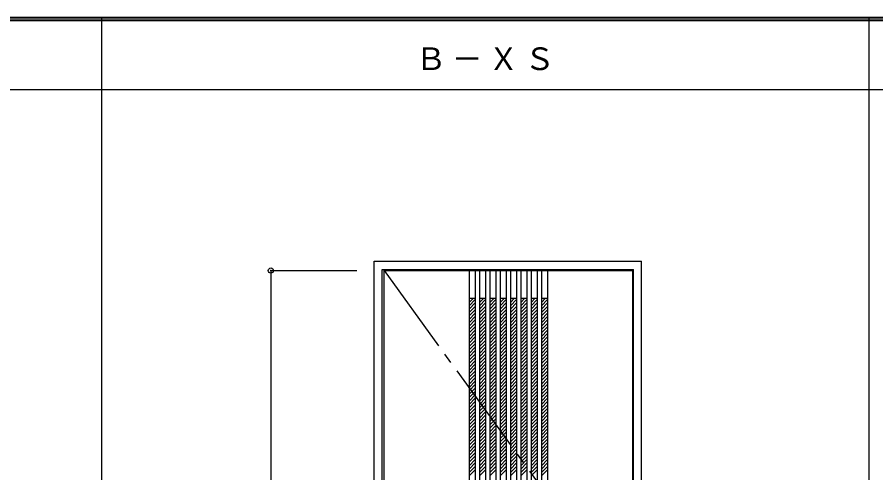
# Model space of a CAD drawing. Units: millimetres, scale not verified. Extents: x -6000 to 5700, y -4307 to 4175.
# Drawn here: x -3503 to -1007, y 2850 to 4175 of the extents above; entities that cross this region are included whole.
import ezdxf

# ---------------------------------------------------------------- set-up
doc = ezdxf.new("R2010")
doc.units = ezdxf.units.MM
doc.header["$LTSCALE"] = 30
doc.header["$PDMODE"] = 32
doc.header["$PDSIZE"] = 15
doc.linetypes.add('CHAIN2', pattern=[12, 9, -1, 1, -1])
doc.linetypes.add('DASHED1', pattern=[1.8, 1.2, -0.6])
for name, color, linetype in [('0-2_扉', 3, 'Continuous'), ('0-3_仕上げ', 3, 'Continuous'), ('0-4_枠', 3, 'Continuous'), ('0-7', 7, 'CHAIN2'), ('0-A_文字', 7, 'Continuous'), ('0-B_寸法', 7, 'Continuous'), ('0-C_ハッチ', 4, 'DASHED1'), ('F-1_枠', 6, 'Continuous')]:
    doc.layers.add(name, color=color, linetype=linetype)
doc.styles.add('ＭＳ ゴシック', font='')
doc.styles.get('ＭＳ ゴシック').set_extended_font_data('MS Gothic')

msp = doc.modelspace()

# ---------------------------------------------------------------- linework, layer by layer
at = {"layer": '0-2_扉'}
for p, q in [((-2436.8, 3438), (-1713.8, 3438)), ((-2436.8, 1443), (-2436.8, 3438)), ((-1713.8, 1443), (-1713.8, 3438))]:
    msp.add_line(p, q, dxfattribs=at)
at = {"layer": '0-3_仕上げ'}
for p, q in [((-2189.3, 3438), (-2189.3, 1443)), ((-2171.3, 3438), (-2171.3, 1443)), ((-2159.3, 3438), (-2159.3, 1443)), ((-2141.3, 3438), (-2141.3, 1443)), ((-2129.3, 3438), (-2129.3, 1443)), ((-2111.3, 3438), (-2111.3, 1443)), ((-2099.3, 3438), (-2099.3, 1443)), ((-2081.3, 3438), (-2081.3, 1443)), ((-2069.3, 3438), (-2069.3, 1443)), ((-2051.3, 3438), (-2051.3, 1443)), ((-2039.3, 3438), (-2039.3, 1443)), ((-2021.3, 3438), (-2021.3, 1443)), ((-2009.3, 3438), (-2009.3, 1443)), ((-1991.3, 3438), (-1991.3, 1443)), ((-1979.3, 3438), (-1979.3, 1443)), ((-1961.3, 3438), (-1961.3, 1443))]:
    msp.add_line(p, q, dxfattribs=at)
at = {"layer": '0-3_仕上げ', "color": 7}
for p, q in [((-2189.3, 3358), (-2171.3, 3358)), ((-2159.3, 3358), (-2141.3, 3358)), ((-2129.3, 3358), (-2111.3, 3358)), ((-2099.3, 3358), (-2081.3, 3358)), ((-2069.3, 3358), (-2051.3, 3358)), ((-2039.3, 3358), (-2021.3, 3358)), ((-2009.3, 3358), (-1991.3, 3358)), ((-1979.3, 3358), (-1961.3, 3358))]:
    msp.add_line(p, q, dxfattribs=at)
at = {"layer": '0-4_枠'}
for p, q in [((-2465.8, 3465), (-1687.8, 3465)), ((-2465.8, 1418), (-2465.8, 3465)), ((-1687.8, 1418), (-1687.8, 3465)), ((-2441.8, 3441), (-1711.8, 3441)), ((-2441.8, 1418), (-2441.8, 3441)), ((-1711.8, 1418), (-1711.8, 3441))]:
    msp.add_line(p, q, dxfattribs=at)
at = {"layer": '0-7'}
msp.add_line((-2436.8, 3438), (-1713.8, 2440.5), dxfattribs=at)
at = {"layer": '0-B_寸法', "color": 4}
for q in [(-2515.8, 3438), (-2765.8, 1443)]:
    msp.add_line((-2765.8, 3438), q, dxfattribs=at)
at = {"layer": '0-B_寸法'}
msp.add_point((-2765.8, 3438), dxfattribs=at)
at = {"layer": '0-C_ハッチ'}
for p, q in [((-2189.3, 3355.51), (-2186.8, 3358)), ((-2189.3, 3345.61), (-2176.91, 3358)), ((-2189.3, 3335.71), (-2171.3, 3353.71)), ((-2159.3, 3355.51), (-2156.8, 3358)), ((-2159.3, 3345.61), (-2146.91, 3358)), ((-2159.3, 3335.71), (-2141.3, 3353.71)), ((-2129.3, 3355.51), (-2126.8, 3358)), ((-2129.3, 3345.61), (-2116.91, 3358)), ((-2129.3, 3335.71), (-2111.3, 3353.71)), ((-2099.3, 3355.51), (-2096.8, 3358)), ((-2099.3, 3345.61), (-2086.91, 3358)), ((-2099.3, 3335.71), (-2081.3, 3353.71)), ((-2069.3, 3355.51), (-2066.8, 3358)), ((-2069.3, 3345.61), (-2056.91, 3358)), ((-2069.3, 3335.71), (-2051.3, 3353.71)), ((-2039.3, 3355.51), (-2036.8, 3358)), ((-2039.3, 3345.61), (-2026.91, 3358)), ((-2039.3, 3335.71), (-2021.3, 3353.71)), ((-2009.3, 3355.51), (-2006.8, 3358)), ((-2009.3, 3345.61), (-1996.91, 3358)), ((-2009.3, 3335.71), (-1991.3, 3353.71)), ((-1979.3, 3355.51), (-1976.8, 3358)), ((-1979.3, 3345.61), (-1966.91, 3358)), ((-1979.3, 3335.71), (-1961.3, 3353.71)), ((-2189.3, 3325.81), (-2171.3, 3343.81)), ((-2189.3, 3315.91), (-2171.3, 3333.91)), ((-2189.3, 3306.01), (-2171.3, 3324.01)), ((-2159.3, 3325.81), (-2141.3, 3343.81)), ((-2159.3, 3315.91), (-2141.3, 3333.91)), ((-2159.3, 3306.01), (-2141.3, 3324.01)), ((-2129.3, 3325.81), (-2111.3, 3343.81)), ((-2129.3, 3315.91), (-2111.3, 3333.91)), ((-2129.3, 3306.01), (-2111.3, 3324.01)), ((-2099.3, 3325.81), (-2081.3, 3343.81)), ((-2099.3, 3315.91), (-2081.3, 3333.91)), ((-2099.3, 3306.01), (-2081.3, 3324.01)), ((-2069.3, 3325.81), (-2051.3, 3343.81)), ((-2069.3, 3315.91), (-2051.3, 3333.91)), ((-2069.3, 3306.01), (-2051.3, 3324.01)), ((-2039.3, 3325.81), (-2021.3, 3343.81)), ((-2039.3, 3315.91), (-2021.3, 3333.91)), ((-2039.3, 3306.01), (-2021.3, 3324.01)), ((-2009.3, 3325.81), (-1991.3, 3343.81)), ((-2009.3, 3315.91), (-1991.3, 3333.91)), ((-2009.3, 3306.01), (-1991.3, 3324.01)), ((-1979.3, 3325.81), (-1961.3, 3343.81)), ((-1979.3, 3315.91), (-1961.3, 3333.91)), ((-1979.3, 3306.01), (-1961.3, 3324.01)), ((-2189.3, 3296.11), (-2171.3, 3314.11)), ((-2189.3, 3286.21), (-2171.3, 3304.21)), ((-2159.3, 3296.11), (-2141.3, 3314.11)), ((-2159.3, 3286.21), (-2141.3, 3304.21)), ((-2129.3, 3296.11), (-2111.3, 3314.11)), ((-2129.3, 3286.21), (-2111.3, 3304.21)), ((-2099.3, 3296.11), (-2081.3, 3314.11)), ((-2099.3, 3286.21), (-2081.3, 3304.21)), ((-2069.3, 3296.11), (-2051.3, 3314.11)), ((-2069.3, 3286.21), (-2051.3, 3304.21)), ((-2039.3, 3296.11), (-2021.3, 3314.11)), ((-2039.3, 3286.21), (-2021.3, 3304.21)), ((-2009.3, 3296.11), (-1991.3, 3314.11)), ((-2009.3, 3286.21), (-1991.3, 3304.21)), ((-1979.3, 3296.11), (-1961.3, 3314.11)), ((-1979.3, 3286.21), (-1961.3, 3304.21)), ((-2189.3, 3276.31), (-2171.3, 3294.31)), ((-2189.3, 3266.41), (-2171.3, 3284.41)), ((-2189.3, 3256.51), (-2171.3, 3274.51)), ((-2159.3, 3276.31), (-2141.3, 3294.31)), ((-2159.3, 3266.41), (-2141.3, 3284.41)), ((-2159.3, 3256.51), (-2141.3, 3274.51)), ((-2129.3, 3276.31), (-2111.3, 3294.31)), ((-2129.3, 3266.41), (-2111.3, 3284.41)), ((-2129.3, 3256.51), (-2111.3, 3274.51)), ((-2099.3, 3276.31), (-2081.3, 3294.31)), ((-2099.3, 3266.41), (-2081.3, 3284.41)), ((-2099.3, 3256.51), (-2081.3, 3274.51)), ((-2069.3, 3276.31), (-2051.3, 3294.31)), ((-2069.3, 3266.41), (-2051.3, 3284.41)), ((-2069.3, 3256.51), (-2051.3, 3274.51)), ((-2039.3, 3276.31), (-2021.3, 3294.31)), ((-2039.3, 3266.41), (-2021.3, 3284.41)), ((-2039.3, 3256.51), (-2021.3, 3274.51)), ((-2009.3, 3276.31), (-1991.3, 3294.31)), ((-2009.3, 3266.41), (-1991.3, 3284.41)), ((-2009.3, 3256.51), (-1991.3, 3274.51)), ((-1979.3, 3276.31), (-1961.3, 3294.31)), ((-1979.3, 3266.41), (-1961.3, 3284.41)), ((-1979.3, 3256.51), (-1961.3, 3274.51)), ((-2189.3, 3246.61), (-2171.3, 3264.61)), ((-2189.3, 3236.71), (-2171.3, 3254.71)), ((-2159.3, 3246.61), (-2141.3, 3264.61)), ((-2159.3, 3236.71), (-2141.3, 3254.71)), ((-2129.3, 3246.61), (-2111.3, 3264.61)), ((-2129.3, 3236.71), (-2111.3, 3254.71)), ((-2099.3, 3246.61), (-2081.3, 3264.61)), ((-2099.3, 3236.71), (-2081.3, 3254.71)), ((-2069.3, 3246.61), (-2051.3, 3264.61)), ((-2069.3, 3236.71), (-2051.3, 3254.71)), ((-2039.3, 3246.61), (-2021.3, 3264.61)), ((-2039.3, 3236.71), (-2021.3, 3254.71)), ((-2009.3, 3246.61), (-1991.3, 3264.61)), ((-2009.3, 3236.71), (-1991.3, 3254.71)), ((-1979.3, 3246.61), (-1961.3, 3264.61)), ((-1979.3, 3236.71), (-1961.3, 3254.71)), ((-2189.3, 3226.81), (-2171.3, 3244.81)), ((-2189.3, 3216.91), (-2171.3, 3234.91)), ((-2189.3, 3207.01), (-2171.3, 3225.01)), ((-2159.3, 3226.81), (-2141.3, 3244.81)), ((-2159.3, 3216.91), (-2141.3, 3234.91)), ((-2159.3, 3207.01), (-2141.3, 3225.01)), ((-2129.3, 3226.81), (-2111.3, 3244.81)), ((-2129.3, 3216.91), (-2111.3, 3234.91)), ((-2129.3, 3207.01), (-2111.3, 3225.01)), ((-2099.3, 3226.81), (-2081.3, 3244.81)), ((-2099.3, 3216.91), (-2081.3, 3234.91)), ((-2099.3, 3207.01), (-2081.3, 3225.01)), ((-2069.3, 3226.81), (-2051.3, 3244.81)), ((-2069.3, 3216.91), (-2051.3, 3234.91)), ((-2069.3, 3207.01), (-2051.3, 3225.01)), ((-2039.3, 3226.81), (-2021.3, 3244.81)), ((-2039.3, 3216.91), (-2021.3, 3234.91)), ((-2039.3, 3207.01), (-2021.3, 3225.01)), ((-2009.3, 3226.81), (-1991.3, 3244.81)), ((-2009.3, 3216.91), (-1991.3, 3234.91)), ((-2009.3, 3207.01), (-1991.3, 3225.01)), ((-1979.3, 3226.81), (-1961.3, 3244.81)), ((-1979.3, 3216.91), (-1961.3, 3234.91)), ((-1979.3, 3207.01), (-1961.3, 3225.01)), ((-2189.3, 3197.11), (-2171.3, 3215.11)), ((-2189.3, 3187.21), (-2171.3, 3205.21)), ((-2159.3, 3197.11), (-2141.3, 3215.11)), ((-2159.3, 3187.21), (-2141.3, 3205.21)), ((-2129.3, 3197.11), (-2111.3, 3215.11)), ((-2129.3, 3187.21), (-2111.3, 3205.21)), ((-2099.3, 3197.11), (-2081.3, 3215.11)), ((-2099.3, 3187.21), (-2081.3, 3205.21)), ((-2069.3, 3197.11), (-2051.3, 3215.11)), ((-2069.3, 3187.21), (-2051.3, 3205.21)), ((-2039.3, 3197.11), (-2021.3, 3215.11)), ((-2039.3, 3187.21), (-2021.3, 3205.21)), ((-2009.3, 3197.11), (-1991.3, 3215.11)), ((-2009.3, 3187.21), (-1991.3, 3205.21)), ((-1979.3, 3197.11), (-1961.3, 3215.11)), ((-1979.3, 3187.21), (-1961.3, 3205.21)), ((-2189.3, 3177.31), (-2171.3, 3195.31)), ((-2189.3, 3167.41), (-2171.3, 3185.41)), ((-2189.3, 3157.52), (-2171.3, 3175.52)), ((-2159.3, 3177.31), (-2141.3, 3195.31)), ((-2159.3, 3167.41), (-2141.3, 3185.41)), ((-2159.3, 3157.52), (-2141.3, 3175.52)), ((-2129.3, 3177.31), (-2111.3, 3195.31)), ((-2129.3, 3167.41), (-2111.3, 3185.41)), ((-2129.3, 3157.52), (-2111.3, 3175.52)), ((-2099.3, 3177.31), (-2081.3, 3195.31)), ((-2099.3, 3167.41), (-2081.3, 3185.41)), ((-2099.3, 3157.52), (-2081.3, 3175.52)), ((-2069.3, 3177.31), (-2051.3, 3195.31)), ((-2069.3, 3167.41), (-2051.3, 3185.41)), ((-2069.3, 3157.52), (-2051.3, 3175.52)), ((-2039.3, 3177.31), (-2021.3, 3195.31)), ((-2039.3, 3167.41), (-2021.3, 3185.41)), ((-2039.3, 3157.52), (-2021.3, 3175.52)), ((-2009.3, 3177.31), (-1991.3, 3195.31)), ((-2009.3, 3167.41), (-1991.3, 3185.41)), ((-2009.3, 3157.52), (-1991.3, 3175.52)), ((-1979.3, 3177.31), (-1961.3, 3195.31)), ((-1979.3, 3167.41), (-1961.3, 3185.41)), ((-1979.3, 3157.52), (-1961.3, 3175.52)), ((-2189.3, 3147.62), (-2171.3, 3165.62)), ((-2189.3, 3137.72), (-2171.3, 3155.72)), ((-2189.3, 3127.82), (-2171.3, 3145.82)), ((-2159.3, 3147.62), (-2141.3, 3165.62)), ((-2159.3, 3137.72), (-2141.3, 3155.72)), ((-2159.3, 3127.82), (-2141.3, 3145.82)), ((-2129.3, 3147.62), (-2111.3, 3165.62)), ((-2129.3, 3137.72), (-2111.3, 3155.72)), ((-2129.3, 3127.82), (-2111.3, 3145.82)), ((-2099.3, 3147.62), (-2081.3, 3165.62)), ((-2099.3, 3137.72), (-2081.3, 3155.72)), ((-2099.3, 3127.82), (-2081.3, 3145.82)), ((-2069.3, 3147.62), (-2051.3, 3165.62)), ((-2069.3, 3137.72), (-2051.3, 3155.72)), ((-2069.3, 3127.82), (-2051.3, 3145.82)), ((-2039.3, 3147.62), (-2021.3, 3165.62)), ((-2039.3, 3137.72), (-2021.3, 3155.72)), ((-2039.3, 3127.82), (-2021.3, 3145.82)), ((-2009.3, 3147.62), (-1991.3, 3165.62)), ((-2009.3, 3137.72), (-1991.3, 3155.72)), ((-2009.3, 3127.82), (-1991.3, 3145.82)), ((-1979.3, 3147.62), (-1961.3, 3165.62)), ((-1979.3, 3137.72), (-1961.3, 3155.72)), ((-1979.3, 3127.82), (-1961.3, 3145.82)), ((-2189.3, 3117.92), (-2171.3, 3135.92)), ((-2189.3, 3108.02), (-2171.3, 3126.02)), ((-2159.3, 3117.92), (-2141.3, 3135.92)), ((-2159.3, 3108.02), (-2141.3, 3126.02)), ((-2129.3, 3117.92), (-2111.3, 3135.92)), ((-2129.3, 3108.02), (-2111.3, 3126.02)), ((-2099.3, 3117.92), (-2081.3, 3135.92)), ((-2099.3, 3108.02), (-2081.3, 3126.02)), ((-2069.3, 3117.92), (-2051.3, 3135.92)), ((-2069.3, 3108.02), (-2051.3, 3126.02)), ((-2039.3, 3117.92), (-2021.3, 3135.92)), ((-2039.3, 3108.02), (-2021.3, 3126.02)), ((-2009.3, 3117.92), (-1991.3, 3135.92)), ((-2009.3, 3108.02), (-1991.3, 3126.02)), ((-1979.3, 3117.92), (-1961.3, 3135.92)), ((-1979.3, 3108.02), (-1961.3, 3126.02)), ((-2189.3, 3098.12), (-2171.3, 3116.12)), ((-2189.3, 3088.22), (-2171.3, 3106.22)), ((-2189.3, 3078.32), (-2171.3, 3096.32)), ((-2159.3, 3098.12), (-2141.3, 3116.12)), ((-2159.3, 3088.22), (-2141.3, 3106.22)), ((-2159.3, 3078.32), (-2141.3, 3096.32)), ((-2129.3, 3098.12), (-2111.3, 3116.12)), ((-2129.3, 3088.22), (-2111.3, 3106.22)), ((-2129.3, 3078.32), (-2111.3, 3096.32)), ((-2099.3, 3098.12), (-2081.3, 3116.12)), ((-2099.3, 3088.22), (-2081.3, 3106.22)), ((-2099.3, 3078.32), (-2081.3, 3096.32)), ((-2069.3, 3098.12), (-2051.3, 3116.12)), ((-2069.3, 3088.22), (-2051.3, 3106.22)), ((-2069.3, 3078.32), (-2051.3, 3096.32)), ((-2039.3, 3098.12), (-2021.3, 3116.12)), ((-2039.3, 3088.22), (-2021.3, 3106.22)), ((-2039.3, 3078.32), (-2021.3, 3096.32)), ((-2009.3, 3098.12), (-1991.3, 3116.12)), ((-2009.3, 3088.22), (-1991.3, 3106.22)), ((-2009.3, 3078.32), (-1991.3, 3096.32)), ((-1979.3, 3098.12), (-1961.3, 3116.12)), ((-1979.3, 3088.22), (-1961.3, 3106.22)), ((-1979.3, 3078.32), (-1961.3, 3096.32)), ((-2189.3, 3068.42), (-2171.3, 3086.42)), ((-2189.3, 3058.52), (-2171.3, 3076.52)), ((-2159.3, 3068.42), (-2141.3, 3086.42)), ((-2159.3, 3058.52), (-2141.3, 3076.52)), ((-2129.3, 3068.42), (-2111.3, 3086.42)), ((-2129.3, 3058.52), (-2111.3, 3076.52)), ((-2099.3, 3068.42), (-2081.3, 3086.42)), ((-2099.3, 3058.52), (-2081.3, 3076.52)), ((-2069.3, 3068.42), (-2051.3, 3086.42)), ((-2069.3, 3058.52), (-2051.3, 3076.52)), ((-2039.3, 3068.42), (-2021.3, 3086.42)), ((-2039.3, 3058.52), (-2021.3, 3076.52)), ((-2009.3, 3068.42), (-1991.3, 3086.42)), ((-2009.3, 3058.52), (-1991.3, 3076.52)), ((-1979.3, 3068.42), (-1961.3, 3086.42)), ((-1979.3, 3058.52), (-1961.3, 3076.52)), ((-2189.3, 3048.62), (-2171.3, 3066.62)), ((-2189.3, 3038.72), (-2171.3, 3056.72)), ((-2189.3, 3028.82), (-2171.3, 3046.82)), ((-2159.3, 3048.62), (-2141.3, 3066.62)), ((-2159.3, 3038.72), (-2141.3, 3056.72)), ((-2159.3, 3028.82), (-2141.3, 3046.82)), ((-2129.3, 3048.62), (-2111.3, 3066.62)), ((-2129.3, 3038.72), (-2111.3, 3056.72)), ((-2129.3, 3028.82), (-2111.3, 3046.82)), ((-2099.3, 3048.62), (-2081.3, 3066.62)), ((-2099.3, 3038.72), (-2081.3, 3056.72)), ((-2099.3, 3028.82), (-2081.3, 3046.82)), ((-2069.3, 3048.62), (-2051.3, 3066.62)), ((-2069.3, 3038.72), (-2051.3, 3056.72)), ((-2069.3, 3028.82), (-2051.3, 3046.82)), ((-2039.3, 3048.62), (-2021.3, 3066.62)), ((-2039.3, 3038.72), (-2021.3, 3056.72)), ((-2039.3, 3028.82), (-2021.3, 3046.82)), ((-2009.3, 3048.62), (-1991.3, 3066.62)), ((-2009.3, 3038.72), (-1991.3, 3056.72)), ((-2009.3, 3028.82), (-1991.3, 3046.82)), ((-1979.3, 3048.62), (-1961.3, 3066.62)), ((-1979.3, 3038.72), (-1961.3, 3056.72)), ((-1979.3, 3028.82), (-1961.3, 3046.82)), ((-2189.3, 3018.92), (-2171.3, 3036.92)), ((-2189.3, 3009.02), (-2171.3, 3027.02)), ((-2159.3, 3018.92), (-2141.3, 3036.92)), ((-2159.3, 3009.02), (-2141.3, 3027.02)), ((-2129.3, 3018.92), (-2111.3, 3036.92)), ((-2129.3, 3009.02), (-2111.3, 3027.02)), ((-2099.3, 3018.92), (-2081.3, 3036.92)), ((-2099.3, 3009.02), (-2081.3, 3027.02)), ((-2069.3, 3018.92), (-2051.3, 3036.92)), ((-2069.3, 3009.02), (-2051.3, 3027.02)), ((-2039.3, 3018.92), (-2021.3, 3036.92)), ((-2039.3, 3009.02), (-2021.3, 3027.02)), ((-2009.3, 3018.92), (-1991.3, 3036.92)), ((-2009.3, 3009.02), (-1991.3, 3027.02)), ((-1979.3, 3018.92), (-1961.3, 3036.92)), ((-1979.3, 3009.02), (-1961.3, 3027.02)), ((-2189.3, 2999.12), (-2171.3, 3017.12)), ((-2189.3, 2989.22), (-2171.3, 3007.22)), ((-2189.3, 2979.32), (-2171.3, 2997.32)), ((-2159.3, 2999.12), (-2141.3, 3017.12)), ((-2159.3, 2989.22), (-2141.3, 3007.22)), ((-2159.3, 2979.32), (-2141.3, 2997.32)), ((-2129.3, 2999.12), (-2111.3, 3017.12)), ((-2129.3, 2989.22), (-2111.3, 3007.22)), ((-2129.3, 2979.32), (-2111.3, 2997.32)), ((-2099.3, 2999.12), (-2081.3, 3017.12)), ((-2099.3, 2989.22), (-2081.3, 3007.22)), ((-2099.3, 2979.32), (-2081.3, 2997.32)), ((-2069.3, 2999.12), (-2051.3, 3017.12)), ((-2069.3, 2989.22), (-2051.3, 3007.22)), ((-2069.3, 2979.32), (-2051.3, 2997.32)), ((-2039.3, 2999.12), (-2021.3, 3017.12)), ((-2039.3, 2989.22), (-2021.3, 3007.22)), ((-2039.3, 2979.32), (-2021.3, 2997.32)), ((-2009.3, 2999.12), (-1991.3, 3017.12)), ((-2009.3, 2989.22), (-1991.3, 3007.22)), ((-2009.3, 2979.32), (-1991.3, 2997.32)), ((-1979.3, 2999.12), (-1961.3, 3017.12)), ((-1979.3, 2989.22), (-1961.3, 3007.22)), ((-1979.3, 2979.32), (-1961.3, 2997.32)), ((-2189.3, 2969.42), (-2171.3, 2987.42)), ((-2189.3, 2959.53), (-2171.3, 2977.53)), ((-2159.3, 2969.42), (-2141.3, 2987.42)), ((-2159.3, 2959.53), (-2141.3, 2977.53)), ((-2129.3, 2969.42), (-2111.3, 2987.42)), ((-2129.3, 2959.53), (-2111.3, 2977.53)), ((-2099.3, 2969.42), (-2081.3, 2987.42)), ((-2099.3, 2959.53), (-2081.3, 2977.53)), ((-2069.3, 2969.42), (-2051.3, 2987.42)), ((-2069.3, 2959.53), (-2051.3, 2977.53)), ((-2039.3, 2969.42), (-2021.3, 2987.42)), ((-2039.3, 2959.53), (-2021.3, 2977.53)), ((-2009.3, 2969.42), (-1991.3, 2987.42)), ((-2009.3, 2959.53), (-1991.3, 2977.53)), ((-1979.3, 2969.42), (-1961.3, 2987.42)), ((-1979.3, 2959.53), (-1961.3, 2977.53)), ((-2189.3, 2949.63), (-2171.3, 2967.63)), ((-2189.3, 2939.73), (-2171.3, 2957.73)), ((-2189.3, 2929.83), (-2171.3, 2947.83)), ((-2159.3, 2949.63), (-2141.3, 2967.63)), ((-2159.3, 2939.73), (-2141.3, 2957.73)), ((-2159.3, 2929.83), (-2141.3, 2947.83)), ((-2129.3, 2949.63), (-2111.3, 2967.63)), ((-2129.3, 2939.73), (-2111.3, 2957.73)), ((-2129.3, 2929.83), (-2111.3, 2947.83)), ((-2099.3, 2949.63), (-2081.3, 2967.63)), ((-2099.3, 2939.73), (-2081.3, 2957.73)), ((-2099.3, 2929.83), (-2081.3, 2947.83)), ((-2069.3, 2949.63), (-2051.3, 2967.63)), ((-2069.3, 2939.73), (-2051.3, 2957.73)), ((-2069.3, 2929.83), (-2051.3, 2947.83)), ((-2039.3, 2949.63), (-2021.3, 2967.63)), ((-2039.3, 2939.73), (-2021.3, 2957.73)), ((-2039.3, 2929.83), (-2021.3, 2947.83)), ((-2009.3, 2949.63), (-1991.3, 2967.63)), ((-2009.3, 2939.73), (-1991.3, 2957.73)), ((-2009.3, 2929.83), (-1991.3, 2947.83)), ((-1979.3, 2949.63), (-1961.3, 2967.63)), ((-1979.3, 2939.73), (-1961.3, 2957.73)), ((-1979.3, 2929.83), (-1961.3, 2947.83)), ((-2189.3, 2919.93), (-2171.3, 2937.93)), ((-2189.3, 2910.03), (-2171.3, 2928.03)), ((-2159.3, 2919.93), (-2141.3, 2937.93)), ((-2159.3, 2910.03), (-2141.3, 2928.03)), ((-2129.3, 2919.93), (-2111.3, 2937.93)), ((-2129.3, 2910.03), (-2111.3, 2928.03)), ((-2099.3, 2919.93), (-2081.3, 2937.93)), ((-2099.3, 2910.03), (-2081.3, 2928.03)), ((-2069.3, 2919.93), (-2051.3, 2937.93)), ((-2069.3, 2910.03), (-2051.3, 2928.03)), ((-2039.3, 2919.93), (-2021.3, 2937.93)), ((-2039.3, 2910.03), (-2021.3, 2928.03)), ((-2009.3, 2919.93), (-1991.3, 2937.93)), ((-2009.3, 2910.03), (-1991.3, 2928.03)), ((-1979.3, 2919.93), (-1961.3, 2937.93)), ((-1979.3, 2910.03), (-1961.3, 2928.03)), ((-2189.3, 2900.13), (-2171.3, 2918.13)), ((-2189.3, 2890.23), (-2171.3, 2908.23)), ((-2189.3, 2880.33), (-2171.3, 2898.33)), ((-2159.3, 2900.13), (-2141.3, 2918.13)), ((-2159.3, 2890.23), (-2141.3, 2908.23)), ((-2159.3, 2880.33), (-2141.3, 2898.33)), ((-2129.3, 2900.13), (-2111.3, 2918.13)), ((-2129.3, 2890.23), (-2111.3, 2908.23)), ((-2129.3, 2880.33), (-2111.3, 2898.33)), ((-2099.3, 2900.13), (-2081.3, 2918.13)), ((-2099.3, 2890.23), (-2081.3, 2908.23)), ((-2099.3, 2880.33), (-2081.3, 2898.33)), ((-2069.3, 2900.13), (-2051.3, 2918.13)), ((-2069.3, 2890.23), (-2051.3, 2908.23)), ((-2069.3, 2880.33), (-2051.3, 2898.33)), ((-2039.3, 2900.13), (-2021.3, 2918.13)), ((-2039.3, 2890.23), (-2021.3, 2908.23)), ((-2039.3, 2880.33), (-2021.3, 2898.33)), ((-2009.3, 2900.13), (-1991.3, 2918.13)), ((-2009.3, 2890.23), (-1991.3, 2908.23)), ((-2009.3, 2880.33), (-1991.3, 2898.33)), ((-1979.3, 2900.13), (-1961.3, 2918.13)), ((-1979.3, 2890.23), (-1961.3, 2908.23)), ((-1979.3, 2880.33), (-1961.3, 2898.33)), ((-2189.3, 2870.43), (-2171.3, 2888.43)), ((-2189.3, 2860.53), (-2171.3, 2878.53)), ((-2159.3, 2870.43), (-2141.3, 2888.43)), ((-2159.3, 2860.53), (-2141.3, 2878.53)), ((-2129.3, 2870.43), (-2111.3, 2888.43)), ((-2129.3, 2860.53), (-2111.3, 2878.53)), ((-2099.3, 2870.43), (-2081.3, 2888.43)), ((-2099.3, 2860.53), (-2081.3, 2878.53)), ((-2069.3, 2870.43), (-2051.3, 2888.43)), ((-2069.3, 2860.53), (-2051.3, 2878.53)), ((-2039.3, 2870.43), (-2021.3, 2888.43)), ((-2039.3, 2860.53), (-2021.3, 2878.53)), ((-2009.3, 2870.43), (-1991.3, 2888.43)), ((-2009.3, 2860.53), (-1991.3, 2878.53)), ((-1979.3, 2870.43), (-1961.3, 2888.43)), ((-1979.3, 2860.53), (-1961.3, 2878.53)), ((-2189.3, 2850.63), (-2171.3, 2868.63)), ((-2189.3, 2840.73), (-2171.3, 2858.73)), ((-2159.3, 2850.63), (-2141.3, 2868.63)), ((-2159.3, 2840.73), (-2141.3, 2858.73)), ((-2129.3, 2850.63), (-2111.3, 2868.63)), ((-2129.3, 2840.73), (-2111.3, 2858.73)), ((-2099.3, 2850.63), (-2081.3, 2868.63)), ((-2099.3, 2840.73), (-2081.3, 2858.73)), ((-2069.3, 2850.63), (-2051.3, 2868.63)), ((-2069.3, 2840.73), (-2051.3, 2858.73)), ((-2039.3, 2850.63), (-2021.3, 2868.63)), ((-2039.3, 2840.73), (-2021.3, 2858.73)), ((-2009.3, 2850.63), (-1991.3, 2868.63)), ((-2009.3, 2840.73), (-1991.3, 2858.73)), ((-1979.3, 2850.63), (-1961.3, 2868.63)), ((-1979.3, 2840.73), (-1961.3, 2858.73))]:
    msp.add_line(p, q, dxfattribs=at)
at = {"layer": 'F-1_枠'}
for p, q in [((-6000, 4175), (5700, 4175)), ((-6000, 4170), (5700, 4170)), ((-3258.4, 4175), (-3258.4, -3790)), ((-1026.8, 4175), (-1026.8, -3790)), ((-6000, 4165), (5700, 4165)), ((-6000, 3965), (5700, 3965))]:
    msp.add_line(p, q, dxfattribs=at)

# ---------------------------------------------------------------- texts
at = {"layer": '0-A_文字', "insert": (-2345.1, 4020), "char_height": 65.98, "attachment_point": 7, "style": 'ＭＳ ゴシック'}
msp.add_mtext('\\T1.17;Ｂ－ＸＳ', dxfattribs=at)

doc.saveas('drawing.dxf')
